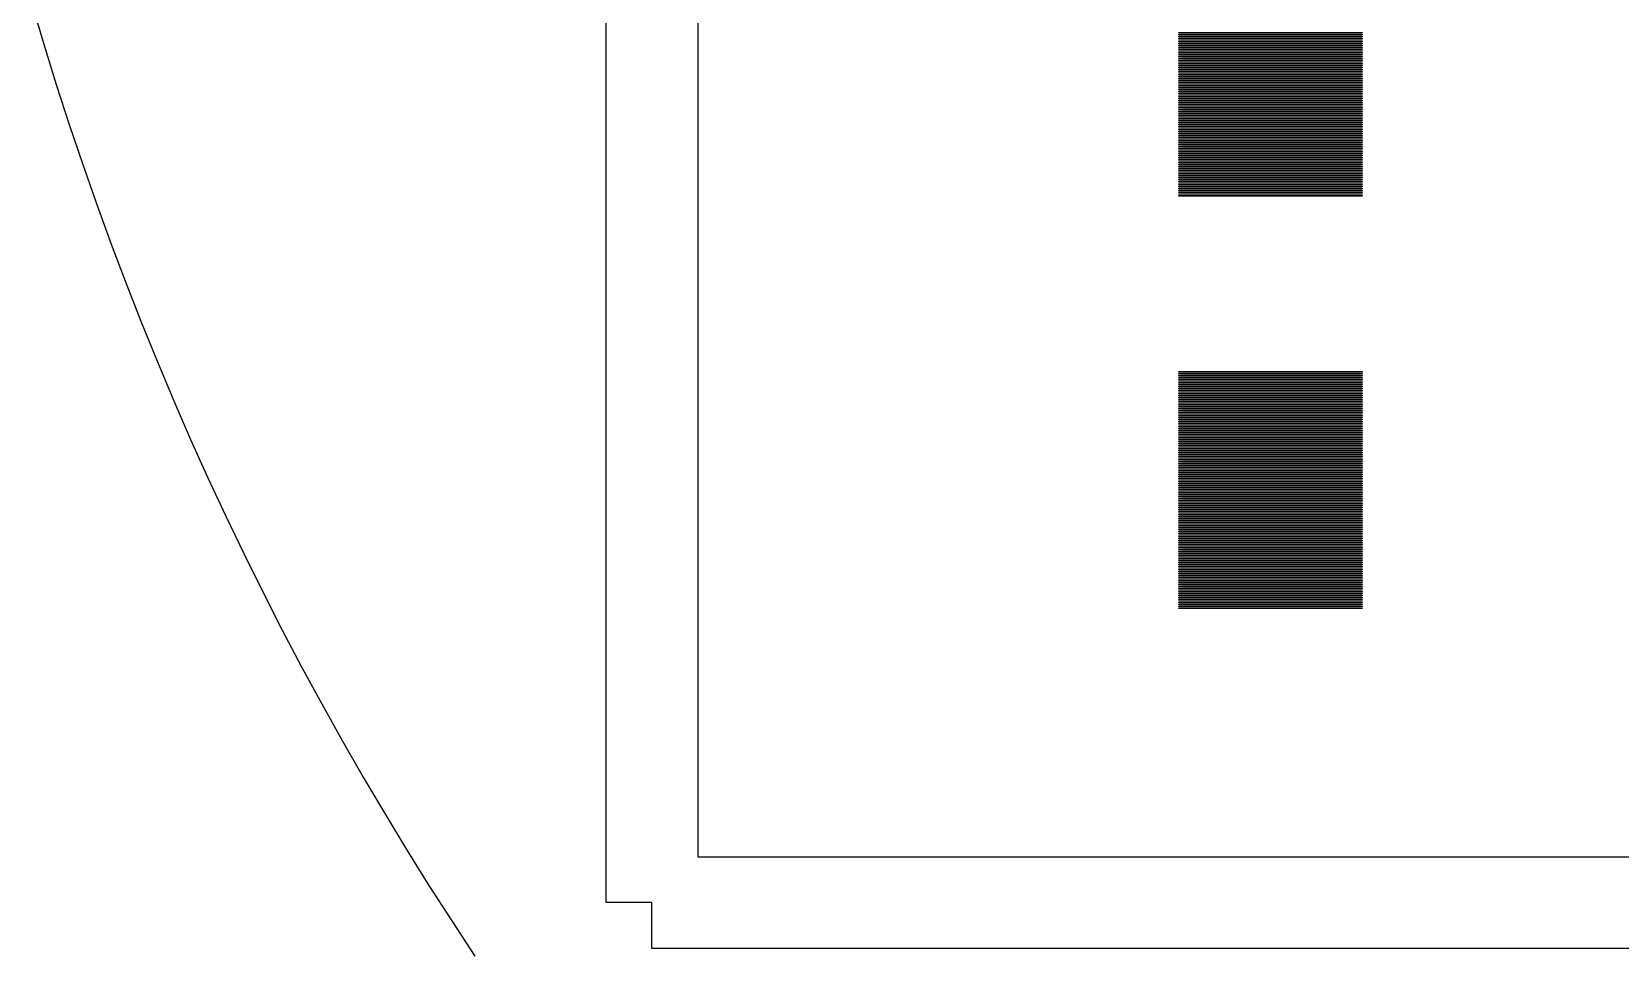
# Model space of a CAD drawing. Extents: x -21 to 129, y -39 to 111.
# Drawn here: x -18.03 to 16.63, y -5.58 to 14.5 of the extents above; entities that cross this region are included whole.
import ezdxf

# ---------------------------------------------------------------- set-up
doc = ezdxf.new("R2010")
doc.units = 0

msp = doc.modelspace()

# ---------------------------------------------------------------- linework, layer by layer
for p, q in [((-5.5, -4.5), (-5.5, 76.5)), ((-3.5, 75.5), (-3.5, -3.5)), ((-18.0323, 15.111), (-17.7705, 14.2286)), ((-17.7705, 14.2286), (-17.4979, 13.3495)), ((7, 14.475), (7, 14.485)), ((7, 14.485), (11, 14.485)), ((11, 14.475), (7, 14.475)), ((7, 14.435), (7, 14.445)), ((7, 14.445), (11, 14.445)), ((11, 14.435), (7, 14.435)), ((7, 14.395), (7, 14.405)), ((7, 14.405), (11, 14.405)), ((11, 14.395), (7, 14.395)), ((7, 14.355), (7, 14.365)), ((7, 14.365), (11, 14.365)), ((11, 14.355), (7, 14.355)), ((7, 14.315), (7, 14.325)), ((7, 14.325), (11, 14.325)), ((11, 14.315), (7, 14.315)), ((7, 14.275), (7, 14.285)), ((7, 14.285), (11, 14.285)), ((11, 14.275), (7, 14.275)), ((7, 14.235), (7, 14.245)), ((7, 14.245), (11, 14.245)), ((11, 14.235), (7, 14.235)), ((11, 14.485), (11, 14.475)), ((11, 14.445), (11, 14.435)), ((11, 14.405), (11, 14.395)), ((11, 14.365), (11, 14.355)), ((11, 14.325), (11, 14.315)), ((11, 14.285), (11, 14.275)), ((11, 14.245), (11, 14.235)), ((7, 14.195), (7, 14.205)), ((7, 14.205), (11, 14.205)), ((11, 14.195), (7, 14.195)), ((7, 14.155), (7, 14.165)), ((7, 14.165), (11, 14.165)), ((11, 14.155), (7, 14.155)), ((7, 14.115), (7, 14.125)), ((7, 14.125), (11, 14.125)), ((11, 14.115), (7, 14.115)), ((7, 14.075), (7, 14.085)), ((7, 14.085), (11, 14.085)), ((11, 14.075), (7, 14.075)), ((7, 14.035), (7, 14.045)), ((7, 14.045), (11, 14.045)), ((11, 14.035), (7, 14.035)), ((7, 13.995), (7, 14.005)), ((7, 14.005), (11, 14.005)), ((11, 13.995), (7, 13.995)), ((7, 13.955), (7, 13.965)), ((7, 13.965), (11, 13.965)), ((11, 13.955), (7, 13.955)), ((7, 13.915), (7, 13.925)), ((7, 13.925), (11, 13.925)), ((11, 13.915), (7, 13.915)), ((7, 13.875), (7, 13.885)), ((7, 13.885), (11, 13.885)), ((11, 13.875), (7, 13.875)), ((11, 14.205), (11, 14.195)), ((11, 14.165), (11, 14.155)), ((11, 14.125), (11, 14.115)), ((11, 14.085), (11, 14.075)), ((11, 14.045), (11, 14.035)), ((11, 14.005), (11, 13.995)), ((11, 13.965), (11, 13.955)), ((11, 13.925), (11, 13.915)), ((11, 13.885), (11, 13.875)), ((7, 13.835), (7, 13.845)), ((7, 13.845), (11, 13.845)), ((11, 13.835), (7, 13.835)), ((7, 13.795), (7, 13.805)), ((7, 13.805), (11, 13.805)), ((11, 13.795), (7, 13.795)), ((7, 13.755), (7, 13.765)), ((7, 13.765), (11, 13.765)), ((11, 13.755), (7, 13.755)), ((7, 13.715), (7, 13.725)), ((7, 13.725), (11, 13.725)), ((11, 13.715), (7, 13.715)), ((7, 13.675), (7, 13.685)), ((7, 13.685), (11, 13.685)), ((11, 13.675), (7, 13.675)), ((7, 13.635), (7, 13.645)), ((7, 13.645), (11, 13.645)), ((11, 13.635), (7, 13.635)), ((7, 13.595), (7, 13.605)), ((7, 13.605), (11, 13.605)), ((11, 13.595), (7, 13.595)), ((7, 13.555), (7, 13.565)), ((7, 13.565), (11, 13.565)), ((11, 13.555), (7, 13.555)), ((7, 13.515), (7, 13.525)), ((7, 13.525), (11, 13.525)), ((11, 13.845), (11, 13.835)), ((11, 13.805), (11, 13.795)), ((11, 13.765), (11, 13.755)), ((11, 13.725), (11, 13.715)), ((11, 13.685), (11, 13.675)), ((11, 13.645), (11, 13.635)), ((11, 13.605), (11, 13.595)), ((11, 13.565), (11, 13.555)), ((11, 13.525), (11, 13.515)), ((-17.4979, 13.3495), (-17.2146, 12.4739)), ((11, 13.515), (7, 13.515)), ((7, 13.475), (7, 13.485)), ((7, 13.485), (11, 13.485)), ((11, 13.475), (7, 13.475)), ((7, 13.435), (7, 13.445)), ((7, 13.445), (11, 13.445)), ((11, 13.435), (7, 13.435)), ((7, 13.395), (7, 13.405)), ((7, 13.405), (11, 13.405)), ((11, 13.395), (7, 13.395)), ((7, 13.355), (7, 13.365)), ((7, 13.365), (11, 13.365)), ((11, 13.355), (7, 13.355)), ((7, 13.315), (7, 13.325)), ((7, 13.325), (11, 13.325)), ((11, 13.315), (7, 13.315)), ((7, 13.275), (7, 13.285)), ((7, 13.285), (11, 13.285)), ((11, 13.275), (7, 13.275)), ((7, 13.235), (7, 13.245)), ((7, 13.245), (11, 13.245)), ((11, 13.235), (7, 13.235)), ((7, 13.195), (7, 13.205)), ((7, 13.205), (11, 13.205)), ((11, 13.195), (7, 13.195)), ((11, 13.485), (11, 13.475)), ((11, 13.445), (11, 13.435)), ((11, 13.405), (11, 13.395)), ((11, 13.365), (11, 13.355)), ((11, 13.325), (11, 13.315)), ((11, 13.285), (11, 13.275)), ((11, 13.245), (11, 13.235)), ((11, 13.205), (11, 13.195)), ((7, 13.155), (7, 13.165)), ((7, 13.165), (11, 13.165)), ((11, 13.155), (7, 13.155)), ((7, 13.115), (7, 13.125)), ((7, 13.125), (11, 13.125)), ((11, 13.115), (7, 13.115)), ((7, 13.075), (7, 13.085)), ((7, 13.085), (11, 13.085)), ((11, 13.075), (7, 13.075)), ((7, 13.035), (7, 13.045)), ((7, 13.045), (11, 13.045)), ((11, 13.035), (7, 13.035)), ((7, 12.995), (7, 13.005)), ((7, 13.005), (11, 13.005)), ((11, 12.995), (7, 12.995)), ((7, 12.955), (7, 12.965)), ((7, 12.965), (11, 12.965)), ((11, 12.955), (7, 12.955)), ((7, 12.915), (7, 12.925)), ((7, 12.925), (11, 12.925)), ((11, 12.915), (7, 12.915)), ((7, 12.875), (7, 12.885)), ((7, 12.885), (11, 12.885)), ((11, 12.875), (7, 12.875)), ((7, 12.835), (7, 12.845)), ((7, 12.845), (11, 12.845)), ((11, 12.835), (7, 12.835)), ((11, 13.165), (11, 13.155)), ((11, 13.125), (11, 13.115)), ((11, 13.085), (11, 13.075)), ((11, 13.045), (11, 13.035)), ((11, 13.005), (11, 12.995)), ((11, 12.965), (11, 12.955)), ((11, 12.925), (11, 12.915)), ((11, 12.885), (11, 12.875)), ((11, 12.845), (11, 12.835)), ((7, 12.795), (7, 12.805)), ((7, 12.805), (11, 12.805)), ((11, 12.795), (7, 12.795)), ((7, 12.755), (7, 12.765)), ((7, 12.765), (11, 12.765)), ((11, 12.755), (7, 12.755)), ((7, 12.715), (7, 12.725)), ((7, 12.725), (11, 12.725)), ((11, 12.715), (7, 12.715)), ((7, 12.675), (7, 12.685)), ((7, 12.685), (11, 12.685)), ((11, 12.675), (7, 12.675)), ((7, 12.635), (7, 12.645)), ((7, 12.645), (11, 12.645)), ((11, 12.635), (7, 12.635)), ((7, 12.595), (7, 12.605)), ((7, 12.605), (11, 12.605)), ((11, 12.595), (7, 12.595)), ((7, 12.555), (7, 12.565)), ((7, 12.565), (11, 12.565)), ((11, 12.555), (7, 12.555)), ((7, 12.515), (7, 12.525)), ((7, 12.525), (11, 12.525)), ((11, 12.515), (7, 12.515)), ((7, 12.475), (7, 12.485)), ((7, 12.485), (11, 12.485)), ((11, 12.805), (11, 12.795)), ((11, 12.765), (11, 12.755)), ((11, 12.725), (11, 12.715)), ((11, 12.685), (11, 12.675)), ((11, 12.645), (11, 12.635)), ((11, 12.605), (11, 12.595)), ((11, 12.565), (11, 12.555)), ((11, 12.525), (11, 12.515)), ((11, 12.485), (11, 12.475)), ((-17.2146, 12.4739), (-16.9205, 11.6017)), ((11, 12.475), (7, 12.475)), ((7, 12.435), (7, 12.445)), ((7, 12.445), (11, 12.445)), ((11, 12.435), (7, 12.435)), ((7, 12.395), (7, 12.405)), ((7, 12.405), (11, 12.405)), ((11, 12.395), (7, 12.395)), ((7, 12.355), (7, 12.365)), ((7, 12.365), (11, 12.365)), ((11, 12.355), (7, 12.355)), ((7, 12.315), (7, 12.325)), ((7, 12.325), (11, 12.325)), ((11, 12.315), (7, 12.315)), ((7, 12.275), (7, 12.285)), ((7, 12.285), (11, 12.285)), ((11, 12.275), (7, 12.275)), ((7, 12.235), (7, 12.245)), ((7, 12.245), (11, 12.245)), ((11, 12.235), (7, 12.235)), ((7, 12.195), (7, 12.205)), ((7, 12.205), (11, 12.205)), ((11, 12.195), (7, 12.195)), ((7, 12.155), (7, 12.165)), ((7, 12.165), (11, 12.165)), ((11, 12.155), (7, 12.155)), ((11, 12.445), (11, 12.435)), ((11, 12.405), (11, 12.395)), ((11, 12.365), (11, 12.355)), ((11, 12.325), (11, 12.315)), ((11, 12.285), (11, 12.275)), ((11, 12.245), (11, 12.235)), ((11, 12.205), (11, 12.195)), ((11, 12.165), (11, 12.155)), ((7, 12.115), (7, 12.125)), ((7, 12.125), (11, 12.125)), ((11, 12.115), (7, 12.115)), ((7, 12.075), (7, 12.085)), ((7, 12.085), (11, 12.085)), ((11, 12.075), (7, 12.075)), ((7, 12.035), (7, 12.045)), ((7, 12.045), (11, 12.045)), ((11, 12.035), (7, 12.035)), ((7, 11.995), (7, 12.005)), ((7, 12.005), (11, 12.005)), ((11, 11.995), (7, 11.995)), ((7, 11.955), (7, 11.965)), ((7, 11.965), (11, 11.965)), ((11, 11.955), (7, 11.955)), ((7, 11.915), (7, 11.925)), ((7, 11.925), (11, 11.925)), ((11, 11.915), (7, 11.915)), ((7, 11.875), (7, 11.885)), ((7, 11.885), (11, 11.885)), ((11, 11.875), (7, 11.875)), ((7, 11.835), (7, 11.845)), ((7, 11.845), (11, 11.845)), ((11, 11.835), (7, 11.835)), ((7, 11.795), (7, 11.805)), ((7, 11.805), (11, 11.805)), ((11, 11.795), (7, 11.795)), ((11, 12.125), (11, 12.115)), ((11, 12.085), (11, 12.075)), ((11, 12.045), (11, 12.035)), ((11, 12.005), (11, 11.995)), ((11, 11.965), (11, 11.955)), ((11, 11.925), (11, 11.915)), ((11, 11.885), (11, 11.875)), ((11, 11.845), (11, 11.835)), ((11, 11.805), (11, 11.795)), ((-16.9205, 11.6017), (-16.6158, 10.7332)), ((7, 11.755), (7, 11.765)), ((7, 11.765), (11, 11.765)), ((11, 11.755), (7, 11.755)), ((7, 11.715), (7, 11.725)), ((7, 11.725), (11, 11.725)), ((11, 11.715), (7, 11.715)), ((7, 11.675), (7, 11.685)), ((7, 11.685), (11, 11.685)), ((11, 11.675), (7, 11.675)), ((7, 11.635), (7, 11.645)), ((7, 11.645), (11, 11.645)), ((11, 11.635), (7, 11.635)), ((7, 11.595), (7, 11.605)), ((7, 11.605), (11, 11.605)), ((11, 11.595), (7, 11.595)), ((7, 11.555), (7, 11.565)), ((7, 11.565), (11, 11.565)), ((11, 11.555), (7, 11.555)), ((7, 11.515), (7, 11.525)), ((7, 11.525), (11, 11.525)), ((11, 11.515), (7, 11.515)), ((7, 11.475), (7, 11.485)), ((7, 11.485), (11, 11.485)), ((11, 11.475), (7, 11.475)), ((7, 11.435), (7, 11.445)), ((7, 11.445), (11, 11.445)), ((11, 11.765), (11, 11.755)), ((11, 11.725), (11, 11.715)), ((11, 11.685), (11, 11.675)), ((11, 11.645), (11, 11.635)), ((11, 11.605), (11, 11.595)), ((11, 11.565), (11, 11.555)), ((11, 11.525), (11, 11.515)), ((11, 11.485), (11, 11.475)), ((11, 11.445), (11, 11.435)), ((11, 11.435), (7, 11.435)), ((7, 11.395), (7, 11.405)), ((7, 11.405), (11, 11.405)), ((11, 11.395), (7, 11.395)), ((7, 11.355), (7, 11.365)), ((7, 11.365), (11, 11.365)), ((11, 11.355), (7, 11.355)), ((7, 11.315), (7, 11.325)), ((7, 11.325), (11, 11.325)), ((11, 11.315), (7, 11.315)), ((7, 11.275), (7, 11.285)), ((7, 11.285), (11, 11.285)), ((11, 11.275), (7, 11.275)), ((7, 11.235), (7, 11.245)), ((7, 11.245), (11, 11.245)), ((11, 11.235), (7, 11.235)), ((7, 11.195), (7, 11.205)), ((7, 11.205), (11, 11.205)), ((11, 11.195), (7, 11.195)), ((7, 11.155), (7, 11.165)), ((7, 11.165), (11, 11.165)), ((11, 11.155), (7, 11.155)), ((7, 11.115), (7, 11.125)), ((7, 11.125), (11, 11.125)), ((11, 11.115), (7, 11.115)), ((11, 11.405), (11, 11.395)), ((11, 11.365), (11, 11.355)), ((11, 11.325), (11, 11.315)), ((11, 11.285), (11, 11.275)), ((11, 11.245), (11, 11.235)), ((11, 11.205), (11, 11.195)), ((11, 11.165), (11, 11.155)), ((11, 11.125), (11, 11.115)), ((7, 11.075), (7, 11.085)), ((7, 11.085), (11, 11.085)), ((11, 11.075), (7, 11.075)), ((7, 11.035), (7, 11.045)), ((7, 11.045), (11, 11.045)), ((11, 11.035), (7, 11.035)), ((7, 10.995), (7, 11.005)), ((7, 11.005), (11, 11.005)), ((11, 10.995), (7, 10.995)), ((7, 10.955), (7, 10.965)), ((7, 10.965), (11, 10.965)), ((11, 10.955), (7, 10.955)), ((7, 10.915), (7, 10.925)), ((7, 10.925), (11, 10.925)), ((11, 10.915), (7, 10.915)), ((11, 11.085), (11, 11.075)), ((11, 11.045), (11, 11.035)), ((11, 11.005), (11, 10.995)), ((11, 10.965), (11, 10.955)), ((11, 10.925), (11, 10.915)), ((-16.6158, 10.7332), (-16.3004, 9.86859)), ((-16.3004, 9.86859), (-15.9745, 9.00786)), ((-15.9745, 9.00786), (-15.638, 8.1512)), ((-15.638, 8.1512), (-15.291, 7.29874)), ((-15.291, 7.29874), (-14.9335, 6.45059)), ((7, 7.075), (7, 7.08499)), ((7, 7.08499), (11, 7.08499)), ((11, 7.075), (7, 7.075)), ((7, 7.03499), (7, 7.045)), ((7, 7.045), (11, 7.045)), ((11, 7.03499), (7, 7.03499)), ((7, 6.995), (7, 7.00499)), ((7, 7.00499), (11, 7.00499)), ((11, 6.995), (7, 6.995)), ((7, 6.95499), (7, 6.965)), ((7, 6.965), (11, 6.965)), ((11, 6.95499), (7, 6.95499)), ((11, 7.08499), (11, 7.075)), ((11, 7.045), (11, 7.03499)), ((11, 7.00499), (11, 6.995)), ((11, 6.965), (11, 6.95499)), ((7, 6.91499), (7, 6.92499)), ((7, 6.92499), (11, 6.92499)), ((11, 6.91499), (7, 6.91499)), ((7, 6.875), (7, 6.88499)), ((7, 6.88499), (11, 6.88499)), ((11, 6.875), (7, 6.875)), ((7, 6.83499), (7, 6.84499)), ((7, 6.84499), (11, 6.84499)), ((11, 6.83499), (7, 6.83499)), ((7, 6.795), (7, 6.80499)), ((7, 6.80499), (11, 6.80499)), ((11, 6.795), (7, 6.795)), ((7, 6.75499), (7, 6.765)), ((7, 6.765), (11, 6.765)), ((11, 6.75499), (7, 6.75499)), ((7, 6.715), (7, 6.72499)), ((7, 6.72499), (11, 6.72499)), ((11, 6.715), (7, 6.715)), ((7, 6.67499), (7, 6.685)), ((7, 6.685), (11, 6.685)), ((11, 6.67499), (7, 6.67499)), ((7, 6.63499), (7, 6.64499)), ((7, 6.64499), (11, 6.64499)), ((11, 6.63499), (7, 6.63499)), ((7, 6.59499), (7, 6.605)), ((7, 6.605), (11, 6.605)), ((11, 6.59499), (7, 6.59499)), ((11, 6.92499), (11, 6.91499)), ((11, 6.88499), (11, 6.875)), ((11, 6.84499), (11, 6.83499)), ((11, 6.80499), (11, 6.795)), ((11, 6.765), (11, 6.75499)), ((11, 6.72499), (11, 6.715)), ((11, 6.685), (11, 6.67499)), ((11, 6.64499), (11, 6.63499)), ((11, 6.605), (11, 6.59499)), ((-14.9335, 6.45059), (-14.5657, 5.60689)), ((7, 6.55499), (7, 6.56499)), ((7, 6.56499), (11, 6.56499)), ((11, 6.55499), (7, 6.55499)), ((7, 6.515), (7, 6.52499)), ((7, 6.52499), (11, 6.52499)), ((11, 6.515), (7, 6.515)), ((7, 6.47499), (7, 6.48499)), ((7, 6.48499), (11, 6.48499)), ((11, 6.47499), (7, 6.47499)), ((7, 6.435), (7, 6.44499)), ((7, 6.44499), (11, 6.44499)), ((11, 6.435), (7, 6.435)), ((7, 6.39499), (7, 6.405)), ((7, 6.405), (11, 6.405)), ((11, 6.39499), (7, 6.39499)), ((7, 6.355), (7, 6.36499)), ((7, 6.36499), (11, 6.36499)), ((11, 6.355), (7, 6.355)), ((7, 6.31499), (7, 6.325)), ((7, 6.325), (11, 6.325)), ((11, 6.31499), (7, 6.31499)), ((7, 6.27499), (7, 6.28499)), ((7, 6.28499), (11, 6.28499)), ((11, 6.27499), (7, 6.27499)), ((7, 6.23499), (7, 6.245)), ((7, 6.245), (11, 6.245)), ((11, 6.56499), (11, 6.55499)), ((11, 6.52499), (11, 6.515)), ((11, 6.48499), (11, 6.47499)), ((11, 6.44499), (11, 6.435)), ((11, 6.405), (11, 6.39499)), ((11, 6.36499), (11, 6.355)), ((11, 6.325), (11, 6.31499)), ((11, 6.28499), (11, 6.27499)), ((11, 6.245), (11, 6.23499)), ((11, 6.23499), (7, 6.23499)), ((7, 6.19499), (7, 6.20499)), ((7, 6.20499), (11, 6.20499)), ((11, 6.19499), (7, 6.19499)), ((7, 6.155), (7, 6.16499)), ((7, 6.16499), (11, 6.16499)), ((11, 6.155), (7, 6.155)), ((7, 6.11499), (7, 6.125)), ((7, 6.125), (11, 6.125)), ((11, 6.11499), (7, 6.11499)), ((7, 6.075), (7, 6.08499)), ((7, 6.08499), (11, 6.08499)), ((11, 6.075), (7, 6.075)), ((7, 6.03499), (7, 6.045)), ((7, 6.045), (11, 6.045)), ((11, 6.03499), (7, 6.03499)), ((7, 5.995), (7, 6.00499)), ((7, 6.00499), (11, 6.00499)), ((11, 5.995), (7, 5.995)), ((7, 5.95499), (7, 5.965)), ((7, 5.965), (11, 5.965)), ((11, 5.95499), (7, 5.95499)), ((7, 5.91499), (7, 5.92499)), ((7, 5.92499), (11, 5.92499)), ((11, 5.91499), (7, 5.91499)), ((11, 6.20499), (11, 6.19499)), ((11, 6.16499), (11, 6.155)), ((11, 6.125), (11, 6.11499)), ((11, 6.08499), (11, 6.075)), ((11, 6.045), (11, 6.03499)), ((11, 6.00499), (11, 5.995)), ((11, 5.965), (11, 5.95499)), ((11, 5.92499), (11, 5.91499)), ((-14.5657, 5.60689), (-14.1876, 4.76778)), ((7, 5.875), (7, 5.88499)), ((7, 5.88499), (11, 5.88499)), ((11, 5.875), (7, 5.875)), ((7, 5.83499), (7, 5.84499)), ((7, 5.84499), (11, 5.84499)), ((11, 5.83499), (7, 5.83499)), ((7, 5.795), (7, 5.80499)), ((7, 5.80499), (11, 5.80499)), ((11, 5.795), (7, 5.795)), ((7, 5.75499), (7, 5.765)), ((7, 5.765), (11, 5.765)), ((11, 5.75499), (7, 5.75499)), ((7, 5.715), (7, 5.72499)), ((7, 5.72499), (11, 5.72499)), ((11, 5.715), (7, 5.715)), ((7, 5.67499), (7, 5.685)), ((7, 5.685), (11, 5.685)), ((11, 5.67499), (7, 5.67499)), ((7, 5.63499), (7, 5.64499)), ((7, 5.64499), (11, 5.64499)), ((11, 5.63499), (7, 5.63499)), ((7, 5.59499), (7, 5.605)), ((7, 5.605), (11, 5.605)), ((11, 5.59499), (7, 5.59499)), ((7, 5.55499), (7, 5.56499)), ((7, 5.56499), (11, 5.56499)), ((11, 5.55499), (7, 5.55499)), ((11, 5.88499), (11, 5.875)), ((11, 5.84499), (11, 5.83499)), ((11, 5.80499), (11, 5.795)), ((11, 5.765), (11, 5.75499)), ((11, 5.72499), (11, 5.715)), ((11, 5.685), (11, 5.67499)), ((11, 5.64499), (11, 5.63499)), ((11, 5.605), (11, 5.59499)), ((11, 5.56499), (11, 5.55499)), ((7, 5.515), (7, 5.52499)), ((7, 5.52499), (11, 5.52499)), ((11, 5.515), (7, 5.515)), ((7, 5.47499), (7, 5.48499)), ((7, 5.48499), (11, 5.48499)), ((11, 5.47499), (7, 5.47499)), ((7, 5.435), (7, 5.44499)), ((7, 5.44499), (11, 5.44499)), ((11, 5.435), (7, 5.435)), ((7, 5.39499), (7, 5.405)), ((7, 5.405), (11, 5.405)), ((11, 5.39499), (7, 5.39499)), ((7, 5.355), (7, 5.36499)), ((7, 5.36499), (11, 5.36499)), ((11, 5.355), (7, 5.355)), ((7, 5.31499), (7, 5.325)), ((7, 5.325), (11, 5.325)), ((11, 5.31499), (7, 5.31499)), ((7, 5.27499), (7, 5.28499)), ((7, 5.28499), (11, 5.28499)), ((11, 5.27499), (7, 5.27499)), ((7, 5.23499), (7, 5.245)), ((7, 5.245), (11, 5.245)), ((11, 5.23499), (7, 5.23499)), ((7, 5.19499), (7, 5.20499)), ((7, 5.20499), (11, 5.20499)), ((11, 5.52499), (11, 5.515)), ((11, 5.48499), (11, 5.47499)), ((11, 5.44499), (11, 5.435)), ((11, 5.405), (11, 5.39499)), ((11, 5.36499), (11, 5.355)), ((11, 5.325), (11, 5.31499)), ((11, 5.28499), (11, 5.27499)), ((11, 5.245), (11, 5.23499)), ((11, 5.20499), (11, 5.19499)), ((11, 5.19499), (7, 5.19499)), ((7, 5.155), (7, 5.16499)), ((7, 5.16499), (11, 5.16499)), ((11, 5.155), (7, 5.155)), ((7, 5.11499), (7, 5.125)), ((7, 5.125), (11, 5.125)), ((11, 5.11499), (7, 5.11499)), ((7, 5.075), (7, 5.08499)), ((7, 5.08499), (11, 5.08499)), ((11, 5.075), (7, 5.075)), ((7, 5.03499), (7, 5.045)), ((7, 5.045), (11, 5.045)), ((11, 5.03499), (7, 5.03499)), ((7, 4.995), (7, 5.00499)), ((7, 5.00499), (11, 5.00499)), ((11, 4.995), (7, 4.995)), ((7, 4.95499), (7, 4.965)), ((7, 4.965), (11, 4.965)), ((11, 4.95499), (7, 4.95499)), ((7, 4.91499), (7, 4.92499)), ((7, 4.92499), (11, 4.92499)), ((11, 4.91499), (7, 4.91499)), ((7, 4.875), (7, 4.88499)), ((7, 4.88499), (11, 4.88499)), ((11, 4.875), (7, 4.875)), ((11, 5.16499), (11, 5.155)), ((11, 5.125), (11, 5.11499)), ((11, 5.08499), (11, 5.075)), ((11, 5.045), (11, 5.03499)), ((11, 5.00499), (11, 4.995)), ((11, 4.965), (11, 4.95499)), ((11, 4.92499), (11, 4.91499)), ((11, 4.88499), (11, 4.875)), ((-14.1876, 4.76778), (-13.7992, 3.93336)), ((7, 4.83499), (7, 4.84499)), ((7, 4.84499), (11, 4.84499)), ((11, 4.83499), (7, 4.83499)), ((7, 4.795), (7, 4.80499)), ((7, 4.80499), (11, 4.80499)), ((11, 4.795), (7, 4.795)), ((7, 4.75499), (7, 4.765)), ((7, 4.765), (11, 4.765)), ((11, 4.75499), (7, 4.75499)), ((7, 4.715), (7, 4.72499)), ((7, 4.72499), (11, 4.72499)), ((11, 4.715), (7, 4.715)), ((7, 4.67499), (7, 4.685)), ((7, 4.685), (11, 4.685)), ((11, 4.67499), (7, 4.67499)), ((7, 4.63499), (7, 4.64499)), ((7, 4.64499), (11, 4.64499)), ((11, 4.63499), (7, 4.63499)), ((7, 4.59499), (7, 4.605)), ((7, 4.605), (11, 4.605)), ((11, 4.59499), (7, 4.59499)), ((7, 4.55499), (7, 4.56499)), ((7, 4.56499), (11, 4.56499)), ((11, 4.55499), (7, 4.55499)), ((7, 4.515), (7, 4.52499)), ((7, 4.52499), (11, 4.52499)), ((11, 4.515), (7, 4.515)), ((11, 4.84499), (11, 4.83499)), ((11, 4.80499), (11, 4.795)), ((11, 4.765), (11, 4.75499)), ((11, 4.72499), (11, 4.715)), ((11, 4.685), (11, 4.67499)), ((11, 4.64499), (11, 4.63499)), ((11, 4.605), (11, 4.59499)), ((11, 4.56499), (11, 4.55499)), ((11, 4.52499), (11, 4.515)), ((7, 4.47501), (7, 4.485)), ((7, 4.485), (11, 4.485)), ((11, 4.47501), (7, 4.47501)), ((7, 4.43501), (7, 4.44501)), ((7, 4.44501), (11, 4.44501)), ((11, 4.43501), (7, 4.43501)), ((7, 4.395), (7, 4.40501)), ((7, 4.40501), (11, 4.40501)), ((11, 4.395), (7, 4.395)), ((7, 4.35501), (7, 4.36501)), ((7, 4.36501), (11, 4.36501)), ((11, 4.35501), (7, 4.35501)), ((7, 4.315), (7, 4.32501)), ((7, 4.32501), (11, 4.32501)), ((11, 4.315), (7, 4.315)), ((7, 4.27501), (7, 4.285)), ((7, 4.285), (11, 4.285)), ((11, 4.27501), (7, 4.27501)), ((7, 4.235), (7, 4.24501)), ((7, 4.24501), (11, 4.24501)), ((11, 4.235), (7, 4.235)), ((7, 4.19501), (7, 4.205)), ((7, 4.205), (11, 4.205)), ((11, 4.19501), (7, 4.19501)), ((7, 4.15501), (7, 4.16501)), ((7, 4.16501), (11, 4.16501)), ((11, 4.485), (11, 4.47501)), ((11, 4.44501), (11, 4.43501)), ((11, 4.40501), (11, 4.395)), ((11, 4.36501), (11, 4.35501)), ((11, 4.32501), (11, 4.315)), ((11, 4.285), (11, 4.27501)), ((11, 4.24501), (11, 4.235)), ((11, 4.205), (11, 4.19501)), ((11, 4.16501), (11, 4.15501)), ((-13.7992, 3.93336), (-13.4006, 3.10378)), ((11, 4.15501), (7, 4.15501)), ((7, 4.11501), (7, 4.125)), ((7, 4.125), (11, 4.125)), ((11, 4.11501), (7, 4.11501)), ((7, 4.07501), (7, 4.08501)), ((7, 4.08501), (11, 4.08501)), ((11, 4.07501), (7, 4.07501)), ((7, 4.035), (7, 4.04501)), ((7, 4.04501), (11, 4.04501)), ((11, 4.035), (7, 4.035)), ((7, 3.99501), (7, 4.005)), ((7, 4.005), (11, 4.005)), ((11, 3.99501), (7, 3.99501)), ((7, 3.955), (7, 3.96501)), ((7, 3.96501), (11, 3.96501)), ((11, 3.955), (7, 3.955)), ((7, 3.91501), (7, 3.925)), ((7, 3.925), (11, 3.925)), ((11, 3.91501), (7, 3.91501)), ((7, 3.875), (7, 3.88501)), ((7, 3.88501), (11, 3.88501)), ((11, 3.875), (7, 3.875)), ((7, 3.83501), (7, 3.845)), ((7, 3.845), (11, 3.845)), ((11, 3.83501), (7, 3.83501)), ((11, 4.125), (11, 4.11501)), ((11, 4.08501), (11, 4.07501)), ((11, 4.04501), (11, 4.035)), ((11, 4.005), (11, 3.99501)), ((11, 3.96501), (11, 3.955)), ((11, 3.925), (11, 3.91501)), ((11, 3.88501), (11, 3.875)), ((11, 3.845), (11, 3.83501)), ((7, 3.79501), (7, 3.80501)), ((7, 3.80501), (11, 3.80501)), ((11, 3.79501), (7, 3.79501)), ((7, 3.755), (7, 3.76501)), ((7, 3.76501), (11, 3.76501)), ((11, 3.755), (7, 3.755)), ((7, 3.71501), (7, 3.72501)), ((7, 3.72501), (11, 3.72501)), ((11, 3.71501), (7, 3.71501)), ((7, 3.675), (7, 3.68501)), ((7, 3.68501), (11, 3.68501)), ((11, 3.675), (7, 3.675)), ((7, 3.63501), (7, 3.645)), ((7, 3.645), (11, 3.645)), ((11, 3.63501), (7, 3.63501)), ((7, 3.595), (7, 3.60501)), ((7, 3.60501), (11, 3.60501)), ((11, 3.595), (7, 3.595)), ((7, 3.55501), (7, 3.565)), ((7, 3.565), (11, 3.565)), ((11, 3.55501), (7, 3.55501)), ((7, 3.51501), (7, 3.52501)), ((7, 3.52501), (11, 3.52501)), ((11, 3.51501), (7, 3.51501)), ((7, 3.47501), (7, 3.485)), ((7, 3.485), (11, 3.485)), ((11, 3.47501), (7, 3.47501)), ((11, 3.80501), (11, 3.79501)), ((11, 3.76501), (11, 3.755)), ((11, 3.72501), (11, 3.71501)), ((11, 3.68501), (11, 3.675)), ((11, 3.645), (11, 3.63501)), ((11, 3.60501), (11, 3.595)), ((11, 3.565), (11, 3.55501)), ((11, 3.52501), (11, 3.51501)), ((11, 3.485), (11, 3.47501)), ((7, 3.43501), (7, 3.44501)), ((7, 3.44501), (11, 3.44501)), ((11, 3.43501), (7, 3.43501)), ((7, 3.395), (7, 3.40501)), ((7, 3.40501), (11, 3.40501)), ((11, 3.395), (7, 3.395)), ((7, 3.35501), (7, 3.36501)), ((7, 3.36501), (11, 3.36501)), ((11, 3.35501), (7, 3.35501)), ((7, 3.315), (7, 3.32501)), ((7, 3.32501), (11, 3.32501)), ((11, 3.315), (7, 3.315)), ((7, 3.27501), (7, 3.285)), ((7, 3.285), (11, 3.285)), ((11, 3.27501), (7, 3.27501)), ((7, 3.235), (7, 3.24501)), ((7, 3.24501), (11, 3.24501)), ((11, 3.235), (7, 3.235)), ((7, 3.19501), (7, 3.205)), ((7, 3.205), (11, 3.205)), ((11, 3.19501), (7, 3.19501)), ((7, 3.15501), (7, 3.16501)), ((7, 3.16501), (11, 3.16501)), ((11, 3.15501), (7, 3.15501)), ((7, 3.11501), (7, 3.125)), ((7, 3.125), (11, 3.125)), ((11, 3.44501), (11, 3.43501)), ((11, 3.40501), (11, 3.395)), ((11, 3.36501), (11, 3.35501)), ((11, 3.32501), (11, 3.315)), ((11, 3.285), (11, 3.27501)), ((11, 3.24501), (11, 3.235)), ((11, 3.205), (11, 3.19501)), ((11, 3.16501), (11, 3.15501)), ((11, 3.125), (11, 3.11501)), ((-13.4006, 3.10378), (-12.9918, 2.27914)), ((11, 3.11501), (7, 3.11501)), ((7, 3.07501), (7, 3.08501)), ((7, 3.08501), (11, 3.08501)), ((11, 3.07501), (7, 3.07501)), ((7, 3.035), (7, 3.04501)), ((7, 3.04501), (11, 3.04501)), ((11, 3.035), (7, 3.035)), ((7, 2.99501), (7, 3.005)), ((7, 3.005), (11, 3.005)), ((11, 2.99501), (7, 2.99501)), ((7, 2.955), (7, 2.96501)), ((7, 2.96501), (11, 2.96501)), ((11, 2.955), (7, 2.955)), ((7, 2.91501), (7, 2.925)), ((7, 2.925), (11, 2.925)), ((11, 2.91501), (7, 2.91501)), ((7, 2.875), (7, 2.88501)), ((7, 2.88501), (11, 2.88501)), ((11, 2.875), (7, 2.875)), ((7, 2.83501), (7, 2.845)), ((7, 2.845), (11, 2.845)), ((11, 2.83501), (7, 2.83501)), ((7, 2.79501), (7, 2.80501)), ((7, 2.80501), (11, 2.80501)), ((11, 2.79501), (7, 2.79501)), ((11, 3.08501), (11, 3.07501)), ((11, 3.04501), (11, 3.035)), ((11, 3.005), (11, 2.99501)), ((11, 2.96501), (11, 2.955)), ((11, 2.925), (11, 2.91501)), ((11, 2.88501), (11, 2.875)), ((11, 2.845), (11, 2.83501)), ((11, 2.80501), (11, 2.79501)), ((7, 2.755), (7, 2.76501)), ((7, 2.76501), (11, 2.76501)), ((11, 2.755), (7, 2.755)), ((7, 2.71501), (7, 2.72501)), ((7, 2.72501), (11, 2.72501)), ((11, 2.71501), (7, 2.71501)), ((7, 2.675), (7, 2.68501)), ((7, 2.68501), (11, 2.68501)), ((11, 2.675), (7, 2.675)), ((7, 2.63501), (7, 2.645)), ((7, 2.645), (11, 2.645)), ((11, 2.63501), (7, 2.63501)), ((7, 2.595), (7, 2.60501)), ((7, 2.60501), (11, 2.60501)), ((11, 2.595), (7, 2.595)), ((7, 2.55501), (7, 2.565)), ((7, 2.565), (11, 2.565)), ((11, 2.55501), (7, 2.55501)), ((7, 2.51501), (7, 2.52501)), ((7, 2.52501), (11, 2.52501)), ((11, 2.51501), (7, 2.51501)), ((7, 2.47501), (7, 2.485)), ((7, 2.485), (11, 2.485)), ((11, 2.47501), (7, 2.47501)), ((7, 2.43501), (7, 2.44501)), ((7, 2.44501), (11, 2.44501)), ((11, 2.43501), (7, 2.43501)), ((11, 2.76501), (11, 2.755)), ((11, 2.72501), (11, 2.71501)), ((11, 2.68501), (11, 2.675)), ((11, 2.645), (11, 2.63501)), ((11, 2.60501), (11, 2.595)), ((11, 2.565), (11, 2.55501)), ((11, 2.52501), (11, 2.51501)), ((11, 2.485), (11, 2.47501)), ((11, 2.44501), (11, 2.43501)), ((-12.9918, 2.27914), (-12.573, 1.45959)), ((7, 2.395), (7, 2.40501)), ((7, 2.40501), (11, 2.40501)), ((11, 2.395), (7, 2.395)), ((7, 2.35501), (7, 2.36501)), ((7, 2.36501), (11, 2.36501)), ((11, 2.35501), (7, 2.35501)), ((7, 2.315), (7, 2.32501)), ((7, 2.32501), (11, 2.32501)), ((11, 2.315), (7, 2.315)), ((7, 2.27501), (7, 2.285)), ((7, 2.285), (11, 2.285)), ((11, 2.27501), (7, 2.27501)), ((7, 2.235), (7, 2.24501)), ((7, 2.24501), (11, 2.24501)), ((11, 2.235), (7, 2.235)), ((7, 2.19501), (7, 2.205)), ((7, 2.205), (11, 2.205)), ((11, 2.19501), (7, 2.19501)), ((7, 2.15501), (7, 2.16501)), ((7, 2.16501), (11, 2.16501)), ((11, 2.15501), (7, 2.15501)), ((7, 2.11501), (7, 2.125)), ((7, 2.125), (11, 2.125)), ((11, 2.11501), (7, 2.11501)), ((7, 2.07501), (7, 2.08501)), ((7, 2.08501), (11, 2.08501)), ((11, 2.40501), (11, 2.395)), ((11, 2.36501), (11, 2.35501)), ((11, 2.32501), (11, 2.315)), ((11, 2.285), (11, 2.27501)), ((11, 2.24501), (11, 2.235)), ((11, 2.205), (11, 2.19501)), ((11, 2.16501), (11, 2.15501)), ((11, 2.125), (11, 2.11501)), ((11, 2.08501), (11, 2.07501)), ((11, 2.07501), (7, 2.07501)), ((7, 2.035), (7, 2.04501)), ((7, 2.04501), (11, 2.04501)), ((11, 2.035), (7, 2.035)), ((7, 1.99501), (7, 2.005)), ((7, 2.005), (11, 2.005)), ((11, 1.99501), (7, 1.99501)), ((7, 1.955), (7, 1.96501)), ((7, 1.96501), (11, 1.96501)), ((11, 1.955), (7, 1.955)), ((7, 1.91501), (7, 1.925)), ((7, 1.925), (11, 1.925)), ((11, 1.91501), (7, 1.91501)), ((11, 2.04501), (11, 2.035)), ((11, 2.005), (11, 1.99501)), ((11, 1.96501), (11, 1.955)), ((11, 1.925), (11, 1.91501)), ((-12.573, 1.45959), (-12.1441, 0.64523)), ((-12.1441, 0.64523), (-11.7052, -0.16377)), ((-11.7052, -0.16377), (-11.2565, -0.96736)), ((-11.2565, -0.96736), (-10.798, -1.76537)), ((-10.798, -1.76537), (-10.3296, -2.55769)), ((-10.3296, -2.55769), (-9.85164, -3.34422)), ((-9.85164, -3.34422), (-9.36401, -4.12482)), ((-3.5, -3.5), (111.5, -3.5)), ((-9.36401, -4.12482), (-8.86685, -4.89937)), ((-4.5, -4.5), (-5.5, -4.5)), ((-4.5, -5.5), (-4.5, -4.5)), ((-8.86685, -4.89937), (-8.36021, -5.66776)), ((112.5, -5.5), (-4.5, -5.5))]:
    msp.add_line(p, q)

doc.saveas('drawing.dxf')
